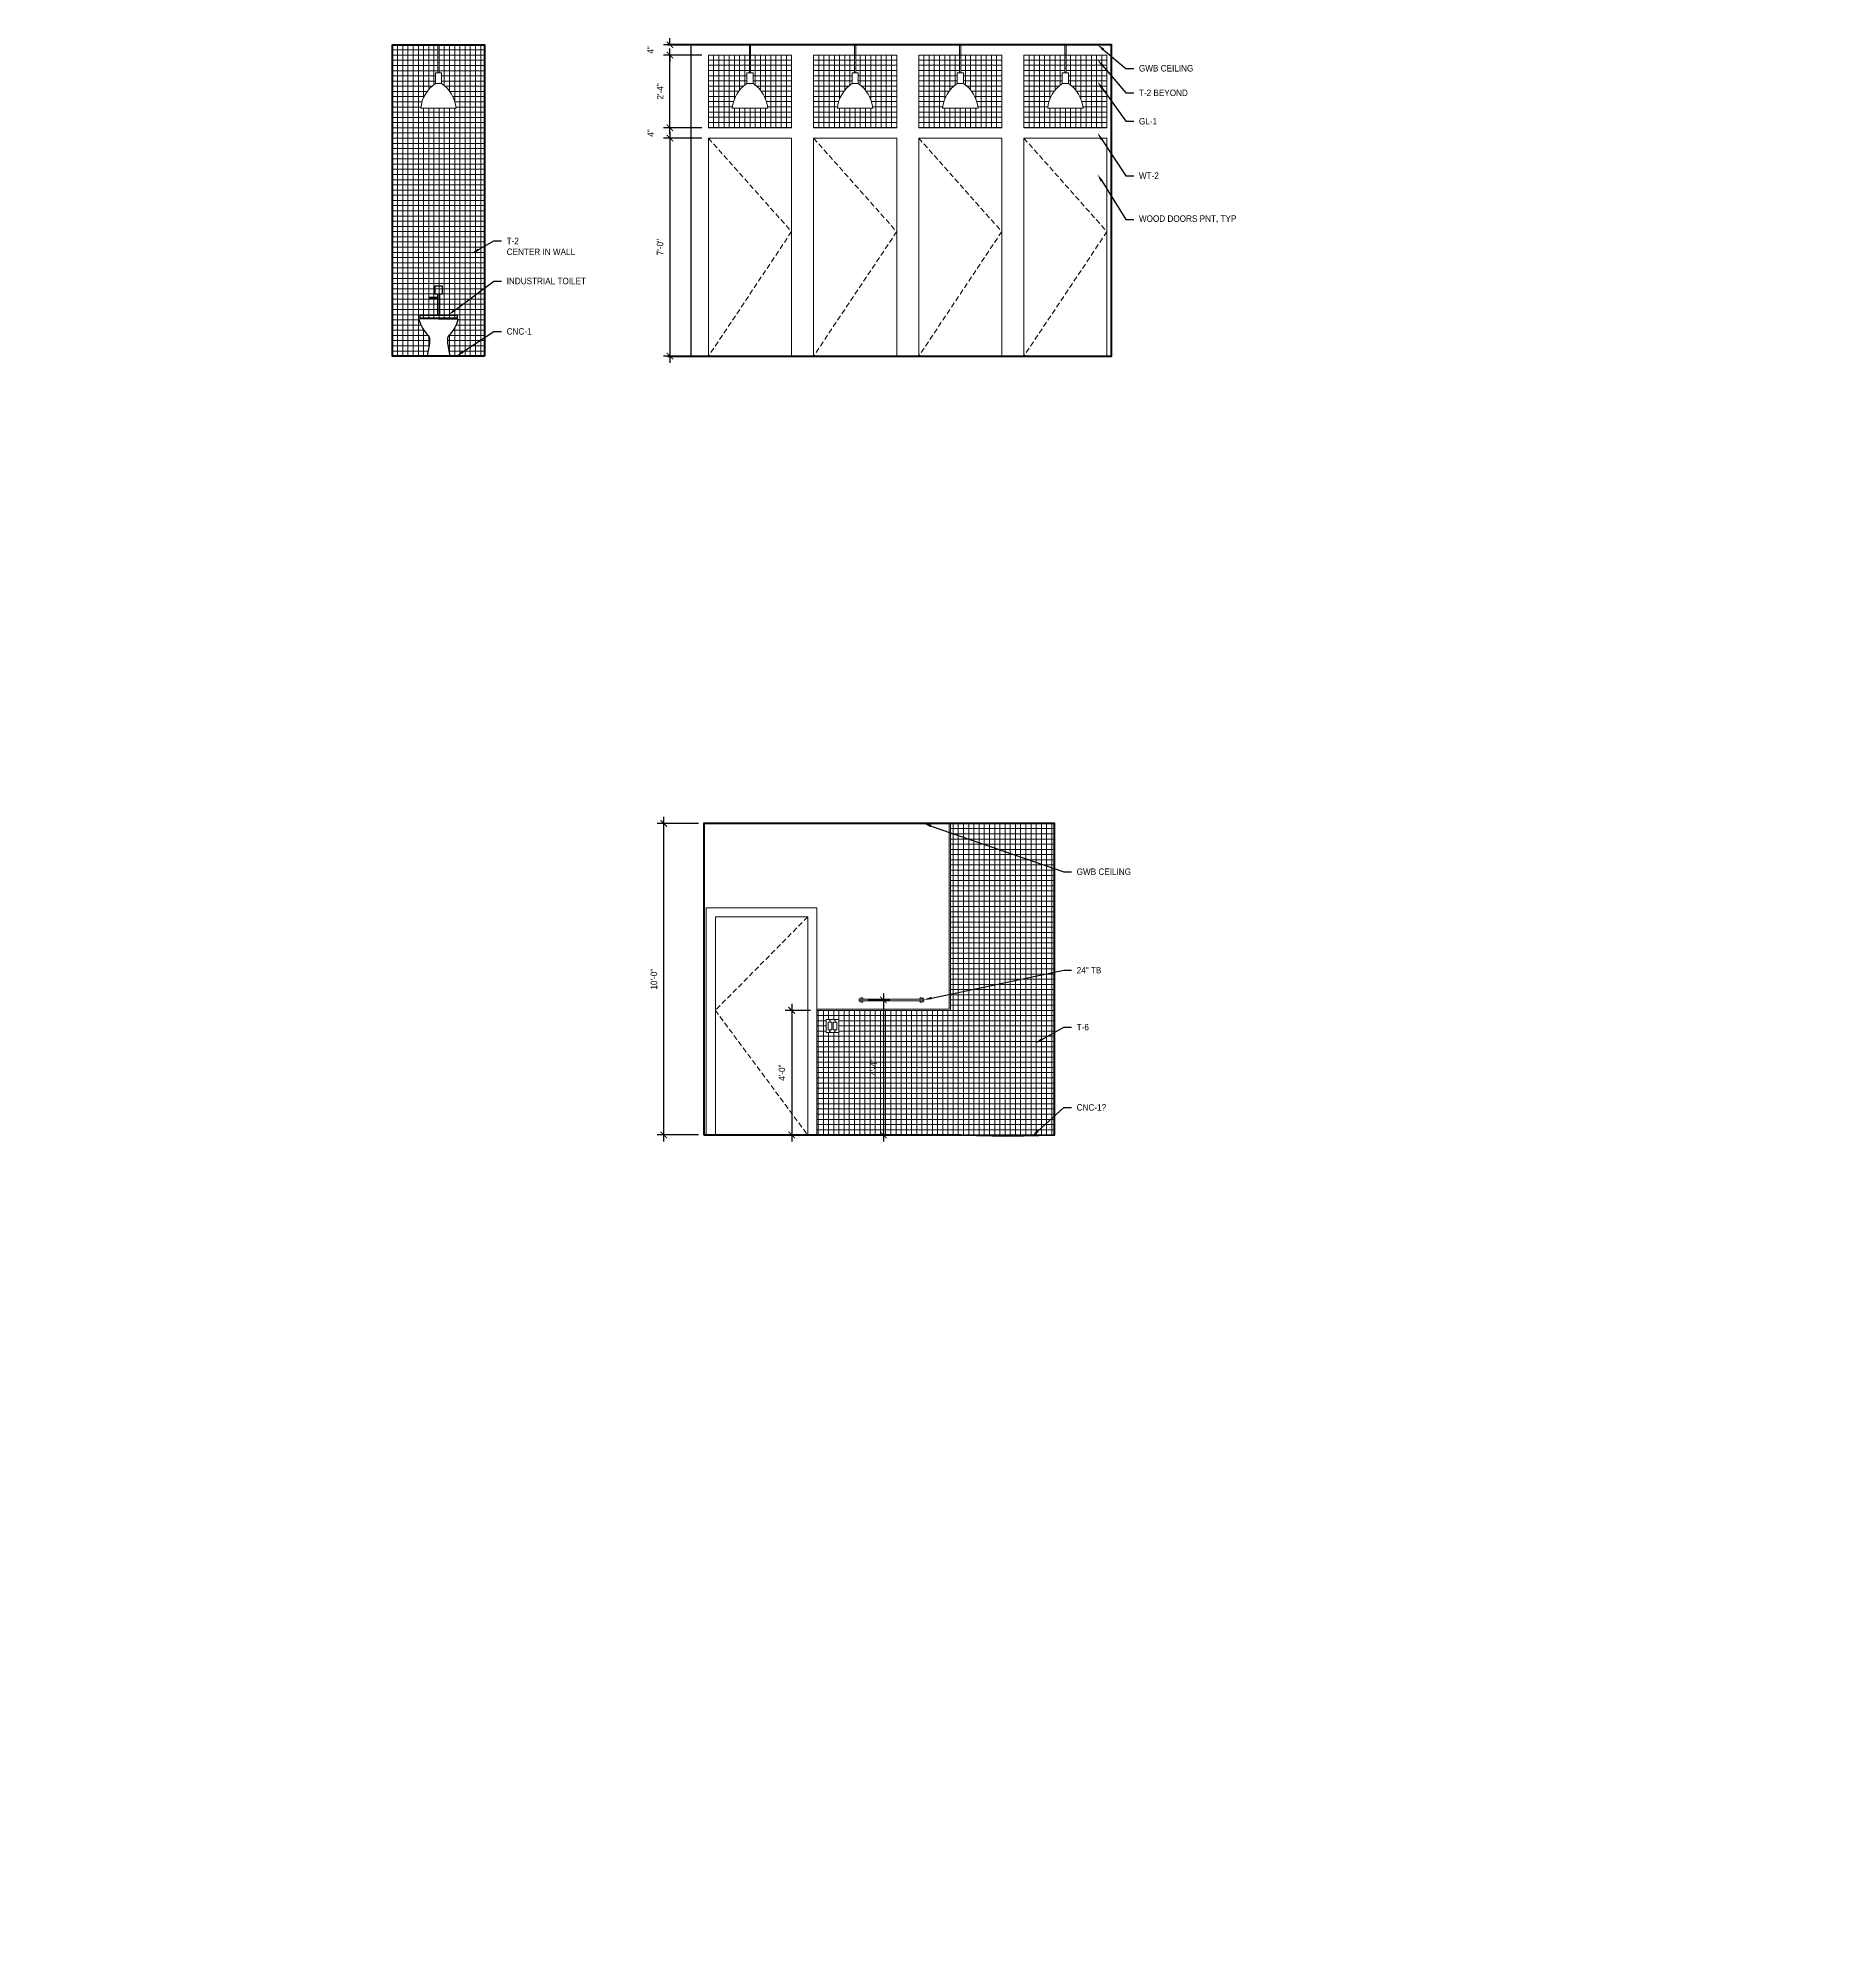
# Model space of a CAD drawing. Header units: inches. Extents: x -3027 to 6920, y -6604 to 320.
# Drawn here: x 2326 to 3015, y -3014 to -2278 of the extents above; entities that cross this region are included whole.
import ezdxf
from ezdxf import colors
from ezdxf.entities.mleader import LeaderData, LeaderLine
from ezdxf.math import Vec2, Vec3
from ezdxf.xclip import XClip

# ---------------------------------------------------------------- set-up
doc = ezdxf.new("R2010")
doc.units = ezdxf.units.IN
doc.header["$LTSCALE"] = 4
doc.header["$MEASUREMENT"] = 0
doc.header["$XCLIPFRAME"] = 0
doc.header["$PDMODE"] = 35
doc.header["$PDSIZE"] = -5
doc.linetypes.add('DASHED', pattern=[0.75, 0.5, -0.25])
doc.layers.get('0').update_dxf_attribs({"linetype": 'CONTINUOUS'})
doc.layers.get('Defpoints').update_dxf_attribs({"linetype": 'CONTINUOUS'})
for name, color, linetype, lineweight in [('A-ELEV-2', 5, 'CONTINUOUS', 25), ('A-ELEV-3', 8, 'CONTINUOUS', 15), ('A-ELEV-4', 9, 'CONTINUOUS', 9), ('A-ELEV-BYND', 9, 'DASHED', 9), ('A-ELEV-CUT', 3, 'CONTINUOUS', 50), ('A-NOTE-DIM', 8, 'CONTINUOUS', 15), ('A-NOTE-REF', 8, 'CONTINUOUS', 15), ('A-SHBD', 5, 'CONTINUOUS', 25)]:
    doc.layers.add(name, color=color, linetype=linetype, lineweight=lineweight)
doc.styles.add('ANNOT-SM', font='swisse.ttf', dxfattribs={"width": 0.9, "height": 0.078125})
doc.dimstyles.new('DIM-ANNOT', dxfattribs={"dimtxt": 0.078125, "dimasz": 0.078125, "dimexe": 0.078125, "dimexo": 0.078125, "dimgap": 0.078125, "dimtad": 1, "dimzin": 11, "dimdsep": 46, "dimlunit": 4, "dimtxsty": 'ANNOT-SM', "dimblk1": 'ARCHTICK', "dimblk2": 'ARCHTICK', "dimsah": 1, "dimcen": 0, "dimdle": 0.078125, "dimclrd": 8, "dimclre": 8, "dimclrt": 8, "dimadec": 0, "dimazin": 0, "dimtfac": 4, "dimtofl": 0, "dimtmove": 2, "dimatfit": 3, "dimfxl": 1, "dimfrac": 2, "dimtzin": 0, "dimarcsym": 0})

# ---------------------------------------------------------------- blocks, each defined once
blk = doc.blocks.new('WESCO PENDANT')
at = {"layer": 'A-ELEV-3'}
for p, q in [((-0.25, -34.38), (-0.25, -23.5)), ((0.25, -34.38), (0.25, -23.5)), ((1.2, -38.38), (-1.2, -38.38))]:
    blk.add_line(p, q, dxfattribs=at)
for points in [[(-1.2, -38.38), (-1.2, -34.38), (-0.25, -34.38)], [(1.2, -38.38), (1.2, -34.38), (-0.25, -34.38)]]:
    blk.add_lwpolyline(points, dxfattribs=at)
for points in [[(6.83, -48), (-6.83, -48, -0.216802), (-1.2, -38.38, -0.306768)], [(-6.83, -48), (6.83, -48, 0.216802), (1.2, -38.38, 0.306768)]]:
    blk.add_lwpolyline(points, format="xyb", dxfattribs=at)
blk = doc.blocks.new('_ARCHTICK')
at = {"color": 0, "linetype": 'ByBlock', "const_width": 0.15}
blk.add_lwpolyline([(-0.5, -0.5), (0.5, 0.5)], dxfattribs=at)
blk = doc.blocks.new('*D91')
at = {"layer": 'A-NOTE-DIM', "color": 8, "lineweight": -2, "transparency": 16777216}
for p, q in [((2568.9, -2314.5), (2568.9, -2281.5)), ((2581.25, -2284), (2566.4, -2284)), ((2581.25, -2312), (2566.4, -2312))]:
    blk.add_line(p, q, dxfattribs=at)
at = {"layer": 'Defpoints', "color": 0, "transparency": 16777216}
for p in [(2568.9, -2284), (2583.75, -2284), (2583.75, -2312)]:
    blk.add_point(p, dxfattribs=at)
at = {"layer": 'A-NOTE-DIM', "color": 8, "lineweight": -2, "transparency": 16777216, "xscale": 2.5, "yscale": 2.5, "zscale": 2.5}
for p, rotation in [((2568.9, -2284), 90), ((2568.9, -2312), 270)]:
    blk.add_blockref('_ARCHTICK', p, dxfattribs=dict(at, rotation=rotation))
at = {"layer": 'A-NOTE-DIM', "color": 8, "transparency": 16777216, "insert": (2565.15, -2298), "char_height": 2.5, "attachment_point": 5, "rotation": 90, "style": 'ANNOT-SM'}
blk.add_mtext('2\'-4" ', dxfattribs=at)
blk = doc.blocks.new('*D92')
at = {"layer": 'A-NOTE-DIM', "color": 8, "lineweight": -2, "transparency": 16777216}
for p, q in [((2581.25, -2316), (2566.4, -2316)), ((2568.9, -2313.5), (2568.9, -2402.5)), ((2581.25, -2400), (2566.4, -2400))]:
    blk.add_line(p, q, dxfattribs=at)
at = {"layer": 'Defpoints', "color": 0, "transparency": 16777216}
for p in [(2583.75, -2316), (2568.9, -2400), (2583.75, -2400)]:
    blk.add_point(p, dxfattribs=at)
at = {"layer": 'A-NOTE-DIM', "color": 8, "lineweight": -2, "transparency": 16777216, "xscale": 2.5, "yscale": 2.5, "zscale": 2.5}
for p, rotation in [((2568.9, -2316), 90), ((2568.9, -2400), 270)]:
    blk.add_blockref('_ARCHTICK', p, dxfattribs=dict(at, rotation=rotation))
at = {"layer": 'A-NOTE-DIM', "color": 8, "transparency": 16777216, "insert": (2565.12, -2358), "char_height": 2.5, "attachment_point": 5, "rotation": 90, "style": 'ANNOT-SM'}
blk.add_mtext('7\'-0" ', dxfattribs=at)
blk = doc.blocks.new('*D93')
at = {"layer": 'A-NOTE-DIM', "color": 8, "lineweight": -2, "transparency": 16777216}
for p, q in [((2581.25, -2312), (2566.4, -2312)), ((2568.9, -2312), (2568.9, -2309.5)), ((2581.25, -2316), (2566.4, -2316)), ((2568.9, -2316), (2568.9, -2318.5))]:
    blk.add_line(p, q, dxfattribs=at)
at = {"layer": 'Defpoints', "color": 0, "transparency": 16777216}
for p in [(2583.75, -2312), (2568.9, -2316), (2583.75, -2316)]:
    blk.add_point(p, dxfattribs=at)
at = {"layer": 'A-NOTE-DIM', "color": 8, "lineweight": -2, "transparency": 16777216, "xscale": 2.5, "yscale": 2.5, "zscale": 2.5}
for p, rotation in [((2568.9, -2312), 270), ((2568.9, -2316), 90)]:
    blk.add_blockref('_ARCHTICK', p, dxfattribs=dict(at, rotation=rotation))
at = {"layer": 'A-NOTE-DIM', "color": 8, "transparency": 16777216, "insert": (2561.4, -2314), "char_height": 2.5, "attachment_point": 5, "rotation": 90, "style": 'ANNOT-SM'}
blk.add_mtext('4" ', dxfattribs=at)
blk = doc.blocks.new('*D94')
at = {"layer": 'A-NOTE-DIM', "color": 8, "lineweight": -2, "transparency": 16777216}
for p, q in [((2581.25, -2280), (2566.4, -2280)), ((2568.9, -2280), (2568.9, -2277.5)), ((2581.25, -2284), (2566.4, -2284)), ((2568.9, -2284), (2568.9, -2286.5))]:
    blk.add_line(p, q, dxfattribs=at)
at = {"layer": 'Defpoints', "color": 0, "transparency": 16777216}
for p in [(2568.9, -2280), (2583.75, -2280), (2583.75, -2284)]:
    blk.add_point(p, dxfattribs=at)
at = {"layer": 'A-NOTE-DIM', "color": 8, "lineweight": -2, "transparency": 16777216, "xscale": 2.5, "yscale": 2.5, "zscale": 2.5}
for p, rotation in [((2568.9, -2280), 270), ((2568.9, -2284), 90)]:
    blk.add_blockref('_ARCHTICK', p, dxfattribs=dict(at, rotation=rotation))
at = {"layer": 'A-NOTE-DIM', "color": 8, "transparency": 16777216, "insert": (2561.4, -2282), "char_height": 2.5, "attachment_point": 5, "rotation": 90, "style": 'ANNOT-SM'}
blk.add_mtext('4" ', dxfattribs=at)
blk = doc.blocks.new('indust toilet')
at = {"layer": 'A-ELEV-2'}
blk.add_line((4.33, 0), (-4.33, 0), dxfattribs=at)
for points in [[(-0.42, 22.68), (-3.42, 22.68), (-3.42, 22.18), (-0.42, 22.18)], [(-0.42, 26.99), (-1.42, 26.99), (-1.42, 23.99), (1.58, 23.99), (1.58, 26.99), (-0.42, 26.99)], [(-0.42, 23.99), (-0.42, 15.85)], [(0.58, 15.85), (0.58, 23.99)], [(0, 14.44), (-7.22, 14.44)], [(0, 14.44), (7.22, 14.44)]]:
    blk.add_lwpolyline(points, dxfattribs=at)
blk.add_lwpolyline([(6.97, 14.69), (-6.82, 14.69, -0.414214), (-7.07, 14.94), (-7.07, 15.6, -0.414214), (-6.82, 15.85), (6.97, 15.85, -0.414214), (7.22, 15.6), (7.22, 14.94, -0.414214)], format="xyb", close=True, dxfattribs=at)
for points in [[(-7.52, 14, 0.119627), (-3.99, 8, -0.096953), (-3.52, 7.12, -0.078535), (-3.54, 4.28), (-4.33, 0)], [(7.52, 14, -0.119627), (3.99, 8, 0.096953), (3.52, 7.12, 0.078535), (3.54, 4.28), (4.33, 0)]]:
    blk.add_lwpolyline(points, format="xyb", dxfattribs=at)
for centre, start, end in [((-7.18, 14.09), 96.11442, 198.67998), ((7.18, 14.09), 341.32002, 83.88558)]:
    blk.add_arc(centre, 0.35, start, end, dxfattribs=at)
blk = doc.blocks.new('E16-SWITCH-DOUBLE')
at = {"layer": 'A-ELEV-3', "linetype": 'Continuous', "ltscale": 0.5}
blk.add_lwpolyline([(-2.46, 2.5), (2.46, 2.5), (2.46, -2.5), (-2.46, -2.5)], close=True, dxfattribs=at)
at = {"layer": 'A-ELEV-3', "ltscale": 0.5}
for points in [[(-1.66, 1.44), (-0.27, 1.44), (-0.27, -1.44), (-1.66, -1.44)], [(1.66, 1.44), (0.27, 1.44), (0.27, -1.44), (1.66, -1.44)]]:
    blk.add_lwpolyline(points, close=True, dxfattribs=at)
at = {"layer": 'A-ELEV-3'}
for centre in [(-0.96, 2), (-0.96, 2), (0.96, 2), (-0.96, -2), (-0.96, -2), (0.96, -2)]:
    blk.add_circle(centre, 0.125, dxfattribs=at)
blk = doc.blocks.new('E10-TOWELBAR-24')
at = {"layer": 'A-ELEV-3'}
for p, q in [((0.37, 0.37), (23.63, 0.37)), ((0.37, -0.38), (23.63, -0.38))]:
    blk.add_line(p, q, dxfattribs=at)
for centre, radius, start, end in [((0.38, 0), 0.869, 25.55205, 334.44795), ((0.37, 0), 0.375, 90, 270), ((23.62, 0), 0.869, 205.55205, 154.44795), ((23.63, 0), 0.375, 270, 90)]:
    blk.add_arc(centre, radius, start, end, dxfattribs=at)
blk = doc.blocks.new('*D163')
at = {"layer": 'A-NOTE-DIM', "color": 8, "lineweight": -2, "transparency": 16777216}
for p, q in [((2615.81, -2649.5), (2615.81, -2702.5)), ((2623, -2652), (2613.31, -2652)), ((2623, -2700), (2613.31, -2700))]:
    blk.add_line(p, q, dxfattribs=at)
at = {"layer": 'Defpoints', "color": 0, "transparency": 16777216}
for p in [(2625.5, -2652), (2615.81, -2700), (2625.5, -2700)]:
    blk.add_point(p, dxfattribs=at)
at = {"layer": 'A-NOTE-DIM', "color": 8, "lineweight": -2, "transparency": 16777216, "xscale": 2.5, "yscale": 2.5, "zscale": 2.5}
for p, rotation in [((2615.81, -2652), 90), ((2615.81, -2700), 270)]:
    blk.add_blockref('_ARCHTICK', p, dxfattribs=dict(at, rotation=rotation))
at = {"layer": 'A-NOTE-DIM', "color": 8, "transparency": 16777216, "insert": (2612.03, -2676), "char_height": 2.5, "attachment_point": 5, "rotation": 90, "style": 'ANNOT-SM'}
blk.add_mtext('4\'-0" ', dxfattribs=at)
blk = doc.blocks.new('*D164')
at = {"layer": 'A-NOTE-DIM', "color": 8, "lineweight": -2, "transparency": 16777216}
for p, q in [((2645.1, -2648), (2653.63, -2648)), ((2651.13, -2645.5), (2651.13, -2702.5)), ((2645.1, -2700), (2653.63, -2700))]:
    blk.add_line(p, q, dxfattribs=at)
at = {"layer": 'Defpoints', "color": 0, "transparency": 16777216}
for p in [(2642.6, -2648), (2642.6, -2700), (2651.13, -2700)]:
    blk.add_point(p, dxfattribs=at)
at = {"layer": 'A-NOTE-DIM', "color": 8, "lineweight": -2, "transparency": 16777216, "xscale": 2.5, "yscale": 2.5, "zscale": 2.5}
for p, rotation in [((2651.13, -2648), 90), ((2651.13, -2700), 270)]:
    blk.add_blockref('_ARCHTICK', p, dxfattribs=dict(at, rotation=rotation))
at = {"layer": 'A-NOTE-DIM', "color": 8, "transparency": 16777216, "insert": (2647.38, -2674), "char_height": 2.5, "attachment_point": 5, "rotation": 90, "style": 'ANNOT-SM'}
blk.add_mtext('4\'-4" ', dxfattribs=at)
blk = doc.blocks.new('*D199')
at = {"layer": 'A-NOTE-DIM', "color": 8, "lineweight": -2, "transparency": 16777216}
for p, q in [((2579.96, -2580), (2564.05, -2580)), ((2566.55, -2702.5), (2566.55, -2577.5)), ((2579.96, -2700), (2564.05, -2700))]:
    blk.add_line(p, q, dxfattribs=at)
at = {"layer": 'Defpoints', "color": 0, "transparency": 16777216}
for p in [(2566.55, -2580), (2582.46, -2580), (2582.46, -2700)]:
    blk.add_point(p, dxfattribs=at)
at = {"layer": 'A-NOTE-DIM', "color": 8, "lineweight": -2, "transparency": 16777216, "xscale": 2.5, "yscale": 2.5, "zscale": 2.5}
for p, rotation in [((2566.55, -2580), 90), ((2566.55, -2700), 270)]:
    blk.add_blockref('_ARCHTICK', p, dxfattribs=dict(at, rotation=rotation))
at = {"layer": 'A-NOTE-DIM', "color": 8, "transparency": 16777216, "insert": (2562.77, -2640), "char_height": 2.5, "attachment_point": 5, "rotation": 90, "style": 'ANNOT-SM'}
blk.add_mtext('10\'-0" ', dxfattribs=at)

msp = doc.modelspace()

# ---------------------------------------------------------------- hatches: boundary and pattern name
at = {"layer": 'A-ELEV-4'}
h = msp.add_hatch(dxfattribs=at)
h.set_pattern_fill('ANSI37', color=256, scale=16, angle=45)
h.paths.add_polyline_path([(2472.92065, -2304.5, -0.216801605), (2478.55408, -2294.87504), (2478.55408, -2290.87504), (2479.4998, -2290.87504), (2479.4998, -2280), (2461.9998, -2280), (2461.9998, -2400), (2475.41909, -2400), (2476.20832, -2395.72303, 0.078535041), (2476.2262, -2392.8814, 0.096953288), (2475.76312, -2391.99532, -0.119256845), (2472.23584, -2386.0213, -0.480008252), (2472.52982, -2385.56166), (2479.7498, -2385.56166), (2486.8953, -2385.56166, -0.547452269), (2487.26376, -2386.0213, -0.119256845), (2483.73648, -2391.99532, 0.096953288), (2483.2734, -2392.8814, 0.078535041), (2483.29128, -2395.72303), (2484.08051, -2400), (2497.4998, -2400), (2497.4998, -2280), (2479.9998, -2280), (2479.9998, -2290.87504), (2480.94552, -2290.87504), (2480.94552, -2294.87504, -0.216801605), (2486.57895, -2304.5)])
h = msp.add_hatch(dxfattribs=at)
h.set_pattern_fill('ANSI37', color=40, scale=16, angle=45)
h.set_pattern_definition([(90, (2479.7498, -2337.9375), (-2, 4e-16), []), (180, (2479.7498, -2337.9375), (-4e-16, -2), [])])
h.paths.add_polyline_path([(2598.55408, -2290.87504), (2600.94552, -2290.87504), (2600.94552, -2294.87504), (2598.55408, -2294.87504)], flags=16)
edge = h.paths.add_edge_path(flags=16)
edge.add_arc((2606.3145, -2305.87825), 13.46457, 125.19483264, 174.12486151)
edge.add_line((2592.92065, -2304.5), (2606.57895, -2304.5))
edge.add_arc((2593.1851, -2305.87825), 13.46457, 5.87513849, 54.80516736)
edge.add_line((2600.94552, -2294.87504), (2598.55408, -2294.87504))
h.paths.add_polyline_path([(2599.4998, -2284), (2583.7498, -2284), (2583.7498, -2312), (2615.7498, -2312), (2615.7498, -2284), (2599.9998, -2284), (2599.9998, -2290.87504), (2599.4998, -2290.87504)])
h = msp.add_hatch(dxfattribs=at)
h.set_pattern_fill('ANSI37', color=40, scale=16, angle=45)
h.set_pattern_definition([(90, (2520.2498, -2337.9375), (-2, 4e-16), []), (180, (2520.2498, -2337.9375), (-4e-16, -2), [])])
h.paths.add_polyline_path([(2639.05408, -2290.87504), (2641.44552, -2290.87504), (2641.44552, -2294.87504), (2639.05408, -2294.87504)], flags=16)
edge = h.paths.add_edge_path(flags=16)
edge.add_arc((2646.8145, -2305.87825), 13.46457, 125.19483264, 174.12486151)
edge.add_line((2633.42065, -2304.5), (2647.07895, -2304.5))
edge.add_arc((2633.6851, -2305.87825), 13.46457, 5.87513849, 54.80516736)
edge.add_line((2641.44552, -2294.87504), (2639.05408, -2294.87504))
h.paths.add_polyline_path([(2639.9998, -2284), (2624.2498, -2284), (2624.2498, -2312), (2656.2498, -2312), (2656.2498, -2284), (2640.4998, -2284), (2640.4998, -2290.87504), (2639.9998, -2290.87504)])
h = msp.add_hatch(dxfattribs=at)
h.set_pattern_fill('ANSI37', color=40, scale=16, angle=45)
h.set_pattern_definition([(90, (2560.7498, -2337.9375), (-2, 4e-16), []), (180, (2560.7498, -2337.9375), (-4e-16, -2), [])])
h.paths.add_polyline_path([(2679.55408, -2290.87504), (2681.94552, -2290.87504), (2681.94552, -2294.87504), (2679.55408, -2294.87504)], flags=16)
edge = h.paths.add_edge_path(flags=16)
edge.add_arc((2687.3145, -2305.87825), 13.46457, 125.19483264, 174.12486151)
edge.add_line((2673.92065, -2304.5), (2687.57895, -2304.5))
edge.add_arc((2674.1851, -2305.87825), 13.46457, 5.87513849, 54.80516736)
edge.add_line((2681.94552, -2294.87504), (2679.55408, -2294.87504))
h.paths.add_polyline_path([(2680.4998, -2284), (2664.7498, -2284), (2664.7498, -2312), (2696.7498, -2312), (2696.7498, -2284), (2680.9998, -2284), (2680.9998, -2290.87504), (2680.4998, -2290.87504)])
h = msp.add_hatch(dxfattribs=at)
h.set_pattern_fill('ANSI37', color=40, scale=16, angle=45)
h.set_pattern_definition([(90, (2601.2498, -2337.9375), (-2, 4e-16), []), (180, (2601.2498, -2337.9375), (-4e-16, -2), [])])
h.paths.add_polyline_path([(2720.05408, -2290.87504), (2722.44552, -2290.87504), (2722.44552, -2294.87504), (2720.05408, -2294.87504)], flags=16)
edge = h.paths.add_edge_path(flags=16)
edge.add_arc((2727.8145, -2305.87825), 13.46457, 125.19483264, 174.12486151)
edge.add_line((2714.42065, -2304.5), (2728.07895, -2304.5))
edge.add_arc((2714.6851, -2305.87825), 13.46457, 5.87513849, 54.80516736)
edge.add_line((2722.44552, -2294.87504), (2720.05408, -2294.87504))
h.paths.add_polyline_path([(2720.9998, -2284), (2705.2498, -2284), (2705.2498, -2312), (2737.2498, -2312), (2737.2498, -2284), (2721.4998, -2284), (2721.4998, -2290.87504), (2720.9998, -2290.87504)])
h = msp.add_hatch(dxfattribs=at)
h.set_pattern_fill('ANSI37', color=256, scale=16, angle=45)
h.paths.add_polyline_path([(2716.99984, -2580), (2676.99984, -2580), (2676.99984, -2652), (2625.4998, -2652), (2625.4998, -2700), (2680.99984, -2700), (2699.00765, -2700.37484), (2716.99984, -2700)])
h.paths.add_polyline_path([(2629.03556, -2655.5), (2633.96404, -2655.5), (2633.96404, -2660.5), (2629.03556, -2660.5)], flags=16)

# ---------------------------------------------------------------- linework, layer by layer
at = {"layer": 'A-ELEV-2'}
msp.add_line((2576.9998, -2280), (2576.9998, -2400), dxfattribs=at)
at = {"layer": 'A-ELEV-3'}
for p, q in [((2676.49984, -2651.5), (2676.49984, -2580)), ((2676.99984, -2652), (2676.99984, -2580)), ((2676.49984, -2651.5), (2625.4998, -2651.5)), ((2676.99984, -2652), (2625.4998, -2652))]:
    msp.add_line(p, q, dxfattribs=at)
for points in [[(2615.7498, -2312), (2583.7498, -2312), (2583.7498, -2284), (2615.7498, -2284)], [(2656.2498, -2312), (2624.2498, -2312), (2624.2498, -2284), (2656.2498, -2284)], [(2696.7498, -2312), (2664.7498, -2312), (2664.7498, -2284), (2696.7498, -2284)], [(2737.2498, -2312), (2705.2498, -2312), (2705.2498, -2284), (2737.2498, -2284)]]:
    msp.add_lwpolyline(points, close=True, dxfattribs=at)
for points in [[(2583.7498, -2400), (2583.7498, -2316), (2615.7498, -2316), (2615.7498, -2400)], [(2624.2498, -2400), (2624.2498, -2316), (2656.2498, -2316), (2656.2498, -2400)], [(2664.7498, -2400), (2664.7498, -2316), (2696.7498, -2316), (2696.7498, -2400)], [(2705.2498, -2400), (2705.2498, -2316), (2737.2498, -2316), (2737.2498, -2400)], [(2582.90059, -2700), (2582.90059, -2612.5), (2625.4998, -2612.5), (2625.4998, -2700)], [(2586.40059, -2700), (2586.40059, -2616), (2621.9998, -2616), (2621.9998, -2700)]]:
    msp.add_lwpolyline(points, dxfattribs=at)
at = {"layer": 'A-ELEV-BYND'}
for points in [[(2583.7498, -2316), (2615.7498, -2352), (2583.7498, -2400)], [(2624.2498, -2316), (2656.2498, -2352), (2624.2498, -2400)], [(2664.7498, -2316), (2696.7498, -2352), (2664.7498, -2400)], [(2705.2498, -2316), (2737.2498, -2352), (2705.2498, -2400)], [(2621.9998, -2616), (2586.40059, -2652), (2621.9998, -2700)]]:
    msp.add_lwpolyline(points, dxfattribs=at)
at = {"layer": 'A-ELEV-CUT'}
for points in [[(2497.4998, -2400), (2461.9998, -2400), (2461.9998, -2280), (2497.4998, -2280)], [(2581.9998, -2700), (2680.99984, -2700), (2699.00765, -2700.37484), (2716.99984, -2700), (2716.99984, -2580), (2581.9998, -2580)]]:
    msp.add_lwpolyline(points, close=True, dxfattribs=at)
msp.add_lwpolyline([(2567.90943, -2400), (2738.9998, -2400), (2738.9998, -2280), (2567.90943, -2280)], dxfattribs=at)

# ---------------------------------------------------------------- block references
at = {"ltscale": 0.5}
msp.add_blockref('E10-TOWELBAR-24', (2642.21876, -2648.005), dxfattribs=at)
at = {"layer": 'A-ELEV-2'}
msp.add_blockref('indust toilet', (2479.7498, -2400), dxfattribs=at)
at = {"layer": 'A-NOTE-REF'}
msp.add_blockref('E16-SWITCH-DOUBLE', (2631.4998, -2658), dxfattribs=at)
at = {"layer": 'A-SHBD'}
msp.add_blockref('WESCO PENDANT', (2479.7498, -2256.5), dxfattribs=at)
ref = msp.add_blockref('WESCO PENDANT', (2599.7498, -2256.5), dxfattribs=at)
XClip(ref).set_block_clipping_path([(-16, -62.875), (16, -4)])
ref = msp.add_blockref('WESCO PENDANT', (2640.2498, -2256.5), dxfattribs=at)
XClip(ref).set_block_clipping_path([(-16, -62.875), (16, -4)])
ref = msp.add_blockref('WESCO PENDANT', (2680.7498, -2256.5), dxfattribs=at)
XClip(ref).set_block_clipping_path([(-16, -62.875), (16, -4)])
ref = msp.add_blockref('WESCO PENDANT', (2721.2498, -2256.5), dxfattribs=at)
XClip(ref).set_block_clipping_path([(-16, -62.875), (16, -4)])

# ---------------------------------------------------------------- dimensions: what is measured, and where the dimension line sits
at = {"layer": 'A-NOTE-DIM'}
for base, p1, p2, picture, middle in [((2568.90262, -2280), (2583.7498, -2284), (2583.7498, -2280), '*D94', (2561.40262, -2282)), ((2568.90262, -2284), (2583.7498, -2312), (2583.7498, -2284), '*D91', (2565.15262, -2298)), ((2568.90262, -2316), (2583.7498, -2312), (2583.7498, -2316), '*D93', (2561.40262, -2314)), ((2568.90262, -2400), (2583.7498, -2316), (2583.7498, -2400), '*D92', (2565.11966, -2358)), ((2566.55, -2580), (2582.46121, -2700), (2582.46121, -2580), '*D199', (2562.76704, -2640)), ((2615.81424, -2700), (2625.4998, -2652), (2625.4998, -2700), '*D163', (2612.03128, -2676)), ((2651.1275590246, -2700), (2642.599357, -2648.005), (2642.599357, -2700), '*D164', (2647.3775590246, -2674.0025))]:
    dim = msp.add_linear_dim(base=base, p1=p1, p2=p2, angle=90, dimstyle='DIM-ANNOT', override={"dimpost": ' '}, dxfattribs=at)
    dim.commit()
    dim.dimension.update_dxf_attribs({"geometry": picture, "text_midpoint": middle})

# ---------------------------------------------------------------- leaders
at = {"layer": 'A-NOTE-REF'}
ml = msp.add_multileader_mtext('Standard', dxfattribs=at)
ml.set_content('GWB CEILING', color=256, style='ANNOT-SM')
ml.set_leader_properties()
ml.build(insert=Vec2(0, 0))
ml.multileader.update_dxf_attribs({"dogleg_length": 0.09375, "arrow_head_size": 3, "scale": 32})
ctx = ml.context
ctx.base_point, ctx.scale, ctx.char_height, ctx.arrow_head_size, ctx.plane_origin = Vec3(2747.56681, -2289.10039), 32, 2.5, 3, Vec3(2727.84201, -2273.67539)
notes = []
notes.append((ctx, [(0, (1, 1, 0), (2744.56681, -2289.10039), (1, 0), 3, [(0, [(2733.61681, -2280)], 0, [])])]))
ctx.mtext.insert, ctx.mtext.width, ctx.mtext.flow_direction = Vec3(2749.56681, -2287.81743), 16.5916224, 5
ml = msp.add_multileader_mtext('Standard', dxfattribs=at)
ml.set_content('T-2 BEYOND', color=256, style='ANNOT-SM')
ml.set_leader_properties()
ml.build(insert=Vec2(0, 0))
ml.multileader.update_dxf_attribs({"dogleg_length": 0.09375, "arrow_head_size": 3, "scale": 32})
ctx = ml.context
ctx.base_point, ctx.scale, ctx.char_height, ctx.arrow_head_size, ctx.plane_origin = Vec3(2747.56681, -2298.57539), 32, 2.5, 3, Vec3(2727.84201, -2287.75039)
notes.append((ctx, [(0, (1, 1, 0), (2744.56681, -2298.57539), (1, 0), 3, [(0, [(2733.61681, -2285.775)], 0, [])])]))
ctx.mtext.insert, ctx.mtext.width, ctx.mtext.flow_direction = Vec3(2749.56681, -2297.29243), 16.5916224, 5
ml = msp.add_multileader_mtext('Standard', dxfattribs=at)
ml.set_content('GL-1', color=256, style='ANNOT-SM')
ml.set_leader_properties()
ml.build(insert=Vec2(0, 0))
ml.multileader.update_dxf_attribs({"dogleg_length": 0.09375, "arrow_head_size": 3, "scale": 32})
ctx = ml.context
ctx.base_point, ctx.scale, ctx.char_height, ctx.arrow_head_size, ctx.plane_origin = Vec3(2747.56681, -2309.50382), 32, 2.5, 3, Vec3(2727.84201, -2298.67882)
notes.append((ctx, [(0, (1, 1, 0), (2744.56681, -2309.50382), (1, 0), 3, [(0, [(2733.61681, -2294.275)], 0, [])])]))
ctx.mtext.insert, ctx.mtext.width, ctx.mtext.flow_direction = Vec3(2749.56681, -2308.22086), 28.7311436, 5
ml = msp.add_multileader_mtext('Standard', dxfattribs=at)
ml.set_content('WT-2', color=256, style='ANNOT-SM')
ml.set_leader_properties()
ml.build(insert=Vec2(0, 0))
ml.multileader.update_dxf_attribs({"dogleg_length": 0.09375, "arrow_head_size": 3, "scale": 32})
ctx = ml.context
ctx.base_point, ctx.scale, ctx.char_height, ctx.arrow_head_size, ctx.plane_origin = Vec3(2747.56681, -2330.44677), 32, 2.5, 3, Vec3(2727.84201, -2315.55141)
notes.append((ctx, [(0, (1, 1, 0), (2744.56681, -2330.44677), (1, 0), 3, [(0, [(2733.61681, -2314.01181)], 0, [])])]))
ctx.mtext.insert, ctx.mtext.width, ctx.mtext.flow_direction = Vec3(2749.56681, -2329.19677), 28.7311436, 5
ml = msp.add_multileader_mtext('Standard', dxfattribs=at)
ml.set_content('WOOD DOORS PNT, TYP', color=256, style='ANNOT-SM')
ml.set_leader_properties()
ml.build(insert=Vec2(0, 0))
ml.multileader.update_dxf_attribs({"dogleg_length": 0.09375, "arrow_head_size": 3, "scale": 32})
ctx = ml.context
ctx.base_point, ctx.scale, ctx.char_height, ctx.arrow_head_size, ctx.plane_origin = Vec3(2747.56681, -2347.27053), 32, 2.5, 3, Vec3(2727.84201, -2343.44553)
notes.append((ctx, [(0, (1, 1, 0), (2744.56681, -2347.27053), (1, 0), 3, [(0, [(2733.61681, -2329.90593)], 0, [])])]))
ctx.mtext.insert, ctx.mtext.width, ctx.mtext.flow_direction = Vec3(2749.56681, -2345.73318), 18.8183245, 5
ml = msp.add_multileader_mtext('Standard', dxfattribs=at)
ml.set_content('T-2\\PCENTER IN WALL', color=256, style='ANNOT-SM')
ml.set_leader_properties()
ml.build(insert=Vec2(0, 0))
ml.multileader.update_dxf_attribs({"dogleg_length": 0.09375, "arrow_head_size": 3, "scale": 32})
ctx = ml.context
ctx.base_point, ctx.scale, ctx.char_height, ctx.arrow_head_size, ctx.plane_origin = Vec3(2504.01585, -2355.6), 32, 2.5, 3, Vec3(2486.66076, -2373.05)
notes.append((ctx, [(0, (1, 1, 0), (2501.01585, -2355.6), (1, 0), 3, [(0, [(2492.43556, -2360.4743)], 0, [])])]))
ctx.mtext.insert, ctx.mtext.width, ctx.mtext.flow_direction = Vec3(2506.01585, -2354.34915), 16.4090316, 5
ml = msp.add_multileader_mtext('Standard', dxfattribs=at)
ml.set_content('INDUSTRIAL TOILET', color=256, style='ANNOT-SM')
ml.set_leader_properties()
ml.build(insert=Vec2(0, 0))
ml.multileader.update_dxf_attribs({"dogleg_length": 0.09375, "arrow_head_size": 3, "scale": 32})
ctx = ml.context
ctx.base_point, ctx.scale, ctx.char_height, ctx.arrow_head_size, ctx.plane_origin = Vec3(2504.01585, -2371.05313), 32, 2.5, 3, Vec3(2486.66076, -2388.50313)
notes.append((ctx, [(0, (1, 1, 0), (2501.01585, -2371.05313), (1, 0), 3, [(0, [(2483.45396, -2384.1473)], 0, [])])]))
ctx.mtext.insert, ctx.mtext.width, ctx.mtext.flow_direction = Vec3(2506.01585, -2369.77016), 16.4090316, 5
ml = msp.add_multileader_mtext('Standard', dxfattribs=at)
ml.set_content('CNC-1', color=256, style='ANNOT-SM')
ml.set_leader_properties()
ml.build(insert=Vec2(0, 0))
ml.multileader.update_dxf_attribs({"dogleg_length": 0.09375, "arrow_head_size": 3, "scale": 32})
ctx = ml.context
ctx.base_point, ctx.scale, ctx.char_height, ctx.arrow_head_size, ctx.plane_origin = Vec3(2504.01585, -2390.46322), 32, 2.5, 3, Vec3(2484.29105, -2396.66322)
notes.append((ctx, [(0, (1, 1, 0), (2501.01585, -2390.46322), (1, 0), 3, [(0, [(2486.62842, -2400)], 0, [])])]))
ctx.mtext.insert, ctx.mtext.width, ctx.mtext.flow_direction = Vec3(2506.01585, -2389.18026), 28.7311436, 5
ml = msp.add_multileader_mtext('Standard', dxfattribs=at)
ml.set_content('GWB CEILING', color=256, style='ANNOT-SM')
ml.set_leader_properties()
ml.build(insert=Vec2(0, 0))
ml.multileader.update_dxf_attribs({"dogleg_length": 0.09375, "arrow_head_size": 3, "scale": 32})
ctx = ml.context
ctx.base_point, ctx.scale, ctx.char_height, ctx.arrow_head_size, ctx.plane_origin = Vec3(2723.58607, -2598.62396), 32, 2.5, 3, Vec3(2703.86127, -2604.82396)
notes.append((ctx, [(0, (1, 1, 0), (2720.58607, -2598.62396), (1, 0), 3, [(0, [(2666.70134, -2580)], 0, [])])]))
ctx.mtext.insert, ctx.mtext.width, ctx.mtext.flow_direction = Vec3(2725.58607, -2597.341), 28.7311436, 5
ml = msp.add_multileader_mtext('Standard', dxfattribs=at)
ml.set_content('WALL BEHIND', color=256, style='ANNOT-SM')
ml.set_leader_properties()
ml.build(insert=Vec2(0, 0))
ml.multileader.update_dxf_attribs({"dogleg_length": 0.09375, "arrow_head_size": 3, "scale": 32})
ctx = ml.context
ctx.base_point, ctx.scale, ctx.char_height, ctx.arrow_head_size, ctx.plane_origin = Vec3(3340.32287, -2608.62513), 32, 2.5, 3, Vec3(3371.79961, -2626.07513)
ctx.text_align_type = 2
notes.append((ctx, [(0, (1, 1, 0), (3360.30867, -2608.62513), (-1, 0), 3, [(0, [(3406.4998, -2612.53553)], 0, [])])]))
ctx.mtext.insert, ctx.mtext.width, ctx.mtext.alignment, ctx.mtext.flow_direction = Vec3(3355.30867, -2607.37513), 18.8183245, 3, 5
ml = msp.add_multileader_mtext('Standard', dxfattribs=at)
ml.set_content('T-6', color=256, style='ANNOT-SM')
ml.set_leader_properties()
ml.build(insert=Vec2(0, 0))
ml.multileader.update_dxf_attribs({"dogleg_length": 0.09375, "arrow_head_size": 3, "scale": 32})
ctx = ml.context
ctx.base_point, ctx.scale, ctx.char_height, ctx.arrow_head_size, ctx.plane_origin = Vec3(3347.89741, -2627.82773), 32, 2.5, 3, Vec3(3371.79961, -2645.27773)
ctx.text_align_type = 2
notes.append((ctx, [(0, (1, 1, 0), (3360.30867, -2627.82773), (-1, 0), 3, [(0, [(3384.88895, -2631.73813)], 0, [])])]))
ctx.mtext.insert, ctx.mtext.width, ctx.mtext.alignment, ctx.mtext.flow_direction = Vec3(3355.30867, -2626.54477), 18.8183245, 3, 5
ml = msp.add_multileader_mtext('Standard', dxfattribs=at)
ml.set_content('24" TB', color=256, style='ANNOT-SM')
ml.set_leader_properties()
ml.build(insert=Vec2(0, 0))
ml.multileader.update_dxf_attribs({"dogleg_length": 0.09375, "arrow_head_size": 3, "scale": 32})
ctx = ml.context
ctx.base_point, ctx.scale, ctx.char_height, ctx.arrow_head_size, ctx.plane_origin = Vec3(2723.58607, -2636.54896), 32, 2.5, 3, Vec3(2703.86127, -2642.74896)
notes.append((ctx, [(0, (1, 1, 0), (2720.58607, -2636.54896), (1, 0), 3, [(0, [(2666.70134, -2647.9012)], 0, [])])]))
ctx.mtext.insert, ctx.mtext.width, ctx.mtext.flow_direction = Vec3(2725.58607, -2635.29812), 28.7311436, 5
ml = msp.add_multileader_mtext('Standard', dxfattribs=at)
ml.set_content('T-6', color=256, style='ANNOT-SM')
ml.set_leader_properties()
ml.build(insert=Vec2(0, 0))
ml.multileader.update_dxf_attribs({"dogleg_length": 0.09375, "arrow_head_size": 3, "scale": 32})
ctx = ml.context
ctx.base_point, ctx.scale, ctx.char_height, ctx.arrow_head_size, ctx.plane_origin = Vec3(2723.58607, -2658.49734), 32, 2.5, 3, Vec3(2703.86127, -2664.69734)
notes.append((ctx, [(0, (1, 1, 0), (2720.58607, -2658.49734), (1, 0), 3, [(0, [(2709.5446, -2664.69734)], 0, [])])]))
ctx.mtext.insert, ctx.mtext.width, ctx.mtext.flow_direction = Vec3(2725.58607, -2657.21438), 28.7311436, 5
ml = msp.add_multileader_mtext('Standard', dxfattribs=at)
ml.set_content('CNC-1?', color=256, style='ANNOT-SM')
ml.set_leader_properties()
ml.build(insert=Vec2(0, 0))
ml.multileader.update_dxf_attribs({"dogleg_length": 0.09375, "arrow_head_size": 3, "scale": 32})
ctx = ml.context
ctx.base_point, ctx.scale, ctx.char_height, ctx.arrow_head_size, ctx.plane_origin = Vec3(2723.58607, -2689.42258), 32, 2.5, 3, Vec3(2703.86127, -2685.80961)
notes.append((ctx, [(0, (1, 1, 0), (2720.58607, -2689.42258), (1, 0), 3, [(0, [(2708.35032, -2700.60295)], 0, [])])]))
ctx.mtext.insert, ctx.mtext.width, ctx.mtext.flow_direction = Vec3(2725.58607, -2688.13962), 28.7311436, 5
ml = msp.add_multileader_mtext('Standard', dxfattribs=at)
ml.set_content('MTL-1 CABINETS', color=256, style='ANNOT-SM')
ml.set_leader_properties()
ml.build(insert=Vec2(0, 0))
ml.multileader.update_dxf_attribs({"dogleg_length": 0.09375, "arrow_head_size": 3, "scale": 32})
ctx = ml.context
ctx.base_point, ctx.scale, ctx.char_height, ctx.arrow_head_size, ctx.plane_origin = Vec3(3338.23027, -2968.95), 32, 2.5, 3, Vec3(3365.08142, -2951.725)
ctx.text_align_type = 2
notes.append((ctx, [(0, (1, 1, 0), (3362.4468, -2968.95), (-1, 0), 3, [(0, [(3381.45, -2978)], 0, [])])]))
ctx.mtext.insert, ctx.mtext.width, ctx.mtext.alignment, ctx.mtext.flow_direction = Vec3(3357.4468, -2967.66704), 23.1042215, 3, 5
ml = msp.add_multileader_mtext('Standard', dxfattribs=at)
ml.set_content('DISPOSAL', color=256, style='ANNOT-SM')
ml.set_leader_properties()
ml.build(insert=Vec2(0, 0))
ml.multileader.update_dxf_attribs({"dogleg_length": 0.09375, "arrow_head_size": 3, "scale": 32})
ctx = ml.context
ctx.base_point, ctx.scale, ctx.char_height, ctx.arrow_head_size, ctx.plane_origin = Vec3(3425.7752, -3009.825), 32, 2.5, 3, Vec3(3456.12163, -2984)
ctx.text_align_type = 2
notes.append((ctx, [(0, (1, 1, 0), (3449.975, -3009.825), (-1, 0), 3, [(1, [(3453.61379, -2976), (3453.61379, -2985.27914)], 0, [])])]))
ctx.mtext.insert, ctx.mtext.width, ctx.mtext.alignment, ctx.mtext.flow_direction = Vec3(3444.975, -3008.54204), 23.1042215, 3, 5
ml = msp.add_multileader_mtext('Standard', dxfattribs=at)
ml.set_content('SS DISHWASHER', color=256, style='ANNOT-SM')
ml.set_leader_properties()
ml.build(insert=Vec2(0, 0))
ml.multileader.update_dxf_attribs({"dogleg_length": 0.09375, "arrow_head_size": 3, "scale": 32})
ctx = ml.context
ctx.base_point, ctx.scale, ctx.char_height, ctx.arrow_head_size, ctx.plane_origin = Vec3(3386.95867, -3011.9), 32, 2.5, 3, Vec3(3417.92405, -2984)
ctx.text_align_type = 2
notes.append((ctx, [(0, (1, 1, 0), (3423.125, -3011.9), (-1, 0), 3, [(0, [(3426.88613, -2992.23875)], 0, [])])]))
ctx.mtext.insert, ctx.mtext.width, ctx.mtext.alignment, ctx.mtext.flow_direction = Vec3(3418.125, -3010.61704), 35.2851645, 3, 5
ml = msp.add_multileader_mtext('Standard', dxfattribs=at)
ml.set_content('SHALLOW AREA IN FRONT OF COLUMN BEYOND', color=256, style='ANNOT-SM')
ml.set_leader_properties()
ml.build(insert=Vec2(0, 0))
ml.multileader.update_dxf_attribs({"dogleg_length": 0.09375, "arrow_head_size": 3, "scale": 32})
ctx = ml.context
ctx.base_point, ctx.scale, ctx.char_height, ctx.arrow_head_size, ctx.plane_origin = Vec3(3348.51151, -3006.8), 32, 2.5, 3, Vec3(3381.77405, -2984)
ctx.text_align_type = 2
notes.append((ctx, [(0, (1, 1, 0), (3386.975, -3006.8), (-1, 0), 3, [(0, [(3390.73613, -2992.23875)], 0, [])])]))
ctx.mtext.insert, ctx.mtext.width, ctx.mtext.alignment, ctx.mtext.flow_direction = Vec3(3381.975, -3005.51704), 31.5019546, 3, 5
for ctx, leaders in notes:
    for number, flags, end, landing, length, lines in leaders:
        leader = LeaderData()
        leader.index, (leader.has_last_leader_line, leader.has_dogleg_vector, leader.attachment_direction) = number, flags
        leader.last_leader_point, leader.dogleg_vector, leader.dogleg_length = Vec3(end), Vec3(landing), length
        for number, points, colour, breaks in lines:
            line = LeaderLine()
            line.index, line.vertices, line.color, line.breaks = number, Vec3.list(points), colors.encode_raw_color(colour), breaks
            leader.lines.append(line)
        ctx.leaders.append(leader)

doc.saveas('drawing.dxf')
